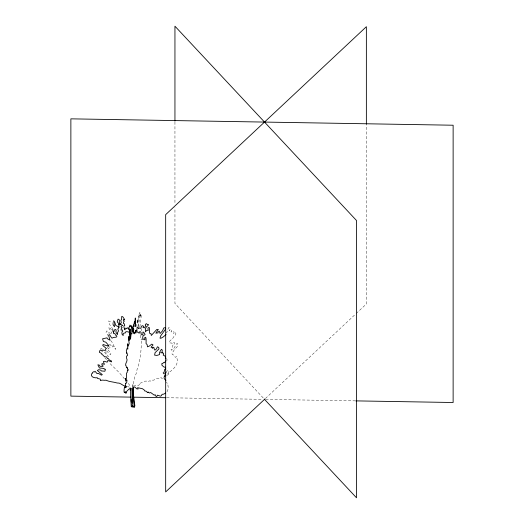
<?xml version="1.0" encoding="UTF-8"?>
<svg xmlns="http://www.w3.org/2000/svg" width="524" height="524" viewBox="0 0 524 524"><rect width="100%" height="100%" fill="white"/><g stroke="black" fill="none" stroke-linecap="round" stroke-linejoin="round"><path stroke-width="0.39" stroke-dasharray="2.62 1.97" d="M139.888 326.956L141.198 316.227L141.113 315.186L140.76 316.928L140.727 315.009L140.209 316.45L140.301 314.236L139.797 316.057L139.875 312.52L139.299 320.4L138.146 326.891M166.514 332.943L166.481 332.223L167.326 331.869L166.901 331.037L168.833 327.435L169.894 327.638L169.979 329.681C167.818 332.157 170.195 329.413 171.453 329.91L171.63 331.017L171.001 331.941L173.568 331.528L174.092 332.131L173.713 333.5L174.63 332.55L175.455 332.465L175.887 333.677L175.566 335.072L174.315 335.877L172.586 338.668L171.538 339.035L170.49 340.672L169.462 341.235L169.337 342.938L171.453 342.971L172.232 343.606L172.376 342.781L173.293 342.264L174.086 342.238L174.296 342.775L174.132 344.799L173.621 344.445L172.861 345.224L172.108 348.696L171.007 349.75L171.564 350.183L173.352 349.22L176.575 343.842L177.479 343.469L177.479 346.423L174.269 349.79L171.996 353.484L172.226 354.617L174.158 355.134L175.226 357.329L176.575 356.641L176.988 357.381A2.03 1.565 -30.7 0 1 176.942 358.154L176.732 358.658L177.119 358.665C178.533 364.108 173.804 369.184 169.593 372.02L168.597 374.208L167.208 375.289M138.015 326.314L139.076 314.367C137.491 322.43 138.696 318.782 137.131 323.767L137.622 318.946L136.646 325.07M140.629 335.229C140.026 336.251 141.133 342.008 141.336 338.917M141.146 330.788L141.447 328.803M166.796 360.944L167.051 359.746L166.475 358.075M133.365 383.85L134.675 377.051L136.247 373.409L137.124 369.243C140.052 362.805 141.591 348.656 141.356 338.956M112.411 347.052L112.824 345.788L115.765 349.41L115.791 348.571C113.38 346.187 112.974 342.617 110.662 340.482M165.964 372.531L167.601 370.324L168.328 370.488L168.328 373.442L166.298 374.437M166.992 391.821L168.328 388.579L167.903 384.858A2.03 1.251 56.5 0 0 167.935 384.112C168.204 382.579 166.318 383.496 166.331 382.343M133.685 386.561L135.388 385.153L137.281 385.821L138.035 385.526L139.633 384.603L138.867 383.797L144.978 381.151L147.244 381.079L147.833 381.682L149.419 380.922L151.475 381.072L152.052 380.162L153.951 380.096L155.327 378.76L159.964 378.708L160.678 377.752C162.316 377.156 160.966 379.625 163.075 378.125M265.419 398.522L355.613 314.059M356.209 313.503L366.368 303.992L366.368 124.044M107.695 356.621L108.409 356.648L105.442 351.67M166.639 397.729L262.406 399.327M265.681 399.38L354.905 400.867M127.299 386.43L129.153 387.085M109.267 344.222L110.066 344.504L112.274 347.058M107.197 347.373L108.985 348.814L108.534 347.189M102.645 348.958L102.121 349.253L101.381 348.453L100.477 349.01M104.21 352.462L105.265 353.012L107.02 355.619M106.464 350.805L110.459 354.774L110.937 353.189L107.597 349.475M104.767 357.676L106.798 359.923M128.328 383.391L130.607 386.509M263.205 397.952L174.944 303.488L174.944 207.786M110.315 333.624L109.13 332.609L108.35 333.133L107.047 330.913L106.346 331.233L106.058 332.517L108.01 335.242L108.068 336.31M109.392 346.862L110.086 347.648M111.553 329.753L109.018 326.963L108.756 327.775L111.73 333.022L111.023 333.087L110.977 334.037M112.817 329.596C111.881 326.452 108.324 324.52 108.632 320.943L112.169 322.666L112.424 323.708M124.457 378.918C119.832 372.669 114.147 367.658 108.717 362.346M174.944 121.902L174.944 203.698"/><path stroke-width="0.79" d="M135.598 321.389L135.565 323.151M132.814 384.832L132.821 403.408M135.585 324.087L135.022 326.609L135.605 318.494L135.244 317.97L134.851 322.935L134.53 323.269L134.465 321.526L133.581 326.275L133.482 324.88L133.338 325.299L133.103 328.823M132.952 330.926L132.651 331.836L132.664 328.64L132.12 326.884L131.655 328.836L131.917 333.945L131.531 333.5L131.059 334.266L130.528 339.192L130.338 333.939L130.063 334.646L130.417 329.249L129.828 329.013L129.258 340.39L129.153 339.591A4.624 0.727 -83.6 0 1 129.081 336.814L128.996 336.166C127.797 340.174 129.087 340.358 129.186 343.541L128.151 346.24L127.751 343.757L127.607 344.255L127.83 349.128L127.227 348.015L126.323 350.726L126.612 353.255L126.985 352.842C126.985 354.551 128.518 355.639 126.618 355.993L126.566 358.134C128.295 361.029 125.066 362.863 125.668 365.529L126.166 365.804L126.363 367.285L126.841 367.71L127.142 367.219L127.299 368.549L127.542 368.234L127.64 369.132L128.151 369.374L128.072 370.455L127.614 369.983L127.391 370.317L127.253 372.269L126.487 373.206L126.415 378.151L125.812 379.284L125.622 378.289L125.367 378.675L125.681 381.171L126.651 379.789L126.657 380.444L126.913 380.077L126.795 382.265L126.061 383.411C125.472 381.97 124.778 385.939 126.271 386.705L126.088 387.577L125.472 387.013L125.203 387.786C124.607 382.828 122.924 396.137 125.256 391.736C124.823 393.066 126.297 391.205 125.891 392.725A3.046 0.478 -83.6 0 0 125.911 393.367C126.245 392.004 126.454 391.389 127.935 390.157C128.19 389.011 130.64 388.422 131.924 388.716L132.146 407.168L132.88 405.006M165.807 361.003L164.425 362.759L163.586 362.497L162.754 363.505L161.936 363.453L161.837 365.084C163.901 367.042 163.717 367.206 165.623 367.226L165.656 369.813L165.25 369.151L164.647 369.479L164.045 372.499L163.167 372.898L164.045 373.881L165.034 373.769L165.964 372.531M133.685 387.301L133.273 388.153L133.273 393.563L134.884 406.015L131.275 406.729L130.162 387.832M136.024 326.223L135.847 324.729M166.062 334.594L163.147 336.991L160.835 338.308L159.99 338.098L160.855 335.602L165.741 328.915L165.414 327.618L163.776 327.972L162.558 330.854L160.062 333.5L159.276 331.148L157.921 332.151L158.084 332.878L155.838 333.179L158.307 329.413L156.781 329.478L151.292 335.491L150.958 333.585L149.543 333.264L149.373 327.605L148.672 327.454L147.958 328.162L148.207 330.434L146.858 330.231L145.436 331.849L145.351 329.039L146.628 326.478L147.709 325.928L148.325 324.893L148.259 324.349L147.277 324.52L146.543 323.655L145.502 324.251L145.24 325.135L145.718 325.515L144.604 327.841L143.006 327.533L143.615 326.334L142.685 325.666L141.598 326.098L140.858 328.194L140.072 328.352L139.508 327.86L138.349 328.672L138.094 327.271L137.157 327.218L136.862 330.349L135.552 330.493L135.231 332.072L134.085 332.458L133.24 331.751L133.817 329.223L133.417 328.535L132.402 328.443L131.144 326.393L129.258 326.989L128.839 327.421L128.963 328.62L130.142 333.048L128.242 331.843L125.904 331.672L125.236 333.022L124.214 332.995L123.16 333.736L123.192 335.563L122.02 334.22L121.922 332L122.799 331.201L122.361 329.923L120.998 330.087L121.26 328.672L122.125 327.552L120.978 326.832L121.116 326.275L122.754 325.391L119.832 323.989L119.04 324.369L118.797 327.723L117.789 329.144L118.535 330.88L117.409 332.93L117.638 334.338L117.022 334.233L116.525 333.238A4.624 3.57 -30.7 0 1 116.171 330.323L115.739 329.498L114.442 329.884L113.335 333.277L114.933 333.624L115.522 335.072L116.813 335.995L116.773 336.663C116.328 337.862 113.433 336.709 112.313 338.085L111.586 337.908L109.595 334.626L108.894 334.843L108.697 335.615L110.007 340.161L107.348 338.694L107.02 337.849L102.586 338.786L103.379 341.452L105.822 342.198L108.278 344.949L107.964 345.598L108.999 345.912L108.154 346.122L103.077 344.51L102.75 345.519L106.477 348.526L105.593 349.128L105.422 350.471L103.215 350.071L102.239 351.185L100.601 349.94L99.717 350.792L99.357 352.292L101.813 353.549L101.885 354.571C102.783 354.316 103.425 356.399 105.134 356.792L106.595 356.89L107.381 358.534L108.56 358.691L109.044 359.778L111.566 361.036L111.533 361.894L107.846 360.479L107.158 362.156L104.387 361.265L103.385 361.58L104.414 364.396L102.069 363.551L101.853 365.071L102.717 365.195L103.038 366.387L100.051 366.328L99.121 364.959L97.857 364.835L99.403 367.946L104.184 368.49L104.217 369.158L105.481 369.296L104.885 371.241L101.283 370.946L100.805 370.167L98.728 369.662L97.346 370.475L102.311 374.653L101.414 375.164L98.361 373.383L97.038 373.625L95.08 371.3L94.418 371.988L93.495 371.739L92.316 372.761L92.447 373.416L91.523 373.867C90.285 377.156 94.949 378.262 97.326 377.686L97.326 378.341L100.287 379.14L100.438 379.92A3.046 2.351 -30.7 0 0 100.549 380.607C102.416 379.566 103.49 380.568 106.012 380.208C109.745 381.963 113.06 381.754 117.153 382.998C120.697 382.454 122.799 386.254 126.218 386.273M165.767 374.889C163.809 375.977 163.311 378.878 165.505 379.893L165.898 380.824M264.823 399.078L165.669 491.931L165.669 214.643L366.368 26.704L366.368 124.044M165.545 393.072L163.717 394.159L162.04 394.317L161.51 395.607L160.573 396.183L157.416 395.181L156.84 396.517C155.045 396.668 156.263 395.017 154.934 394.71L154.364 395.24L150.67 392.515L149.576 393.026L148.063 391.952L147.965 392.627L147.598 392.515L145.96 391.133L144.696 390.943L144.224 389.987L142.423 388.703L137.55 387.688L138.159 388.952L136.882 388.919L134.779 386.961L133.417 387.354L133.089 394.1L134.373 407.521L132.218 406.434M165.813 357.984L165.322 358.265L165.623 357.126L165.211 356.209L163.167 355.089L163.665 354.532L163.521 353.32L162.492 352.645C162.178 353.667 160.842 352.272 162.047 352.501L162.276 350.117L161.431 349.279L159.892 351.728L160.233 352.809L159.558 352.652L159.597 354.558L156.905 355.429L154.6 355.134L155.078 352.665L158.969 348.899L158.713 347.412L157.403 346.783L156.427 348.932C152.897 352.803 155.373 345.814 152.733 347.458L152.864 348.283L151.076 347.235L153.041 344.943L151.829 344.104L149.176 346.154L147.454 346.829L147.185 344.72L146.058 343.548L146.137 339.749L145.921 337.79L145.364 337.22L144.794 337.502L144.991 339.925L143.917 338.91L142.783 339.676L142.718 336.814L143.733 335.013L144.598 335.118L145.089 334.45L143.668 332.144L142.836 332.118L143.006 333.513L142.122 335.17L140.851 333.906L141.329 333.074L140.596 331.843L139.725 331.627L139.135 333.284L138.061 332.137L137.137 332.255L136.934 330.696L136.188 330.087L135.952 333.041L134.904 332.399L134.655 333.788L133.738 333.487L133.063 332.275L133.522 330.087L132.395 328.469L131.603 325.921L129.893 325.122L129.657 326.576M164.641 376.009L165.984 375.649M130.627 397.126L70.871 396.131L70.871 118.843L453.129 125.223L453.129 402.511L355.724 400.88M133.083 397.166L165.82 397.716M119.164 327.199L115.804 325.463L114.691 321.998L113.656 320.78L114.546 326.766L112.948 324.539M113.066 331.62L113.741 331.908L112.915 330.978L112.817 329.596M264.325 399.15L356.503 497.8L356.503 220.512L174.944 26.2L174.944 121.083M129.801 330.408L127.836 328.011L127.221 327.801L126.684 328.751L125.871 328.109L124.895 328.653C125.76 332.151 123.225 326.832 124.044 325.745L124.745 325.469L124.391 323.93L123.304 323.275L123.513 322.018L124.208 321.415L123.291 320.013C123.186 318.756 124.692 320.668 124.705 319.633L122.826 316.824L121.745 316.385L121.555 319.594L120.743 320.406L121.345 322.594L120.448 323.97L120.527 324.736M118.941 324.978L118.47 323.177L117.199 321.88L118.077 319.142L119.118 319.542L119.459 320.616A4.624 2.843 56.5 0 0 119.741 323.747M131.118 399.635L131.262 402.052M130.679 388.795L130.731 390.321"/></g></svg>
